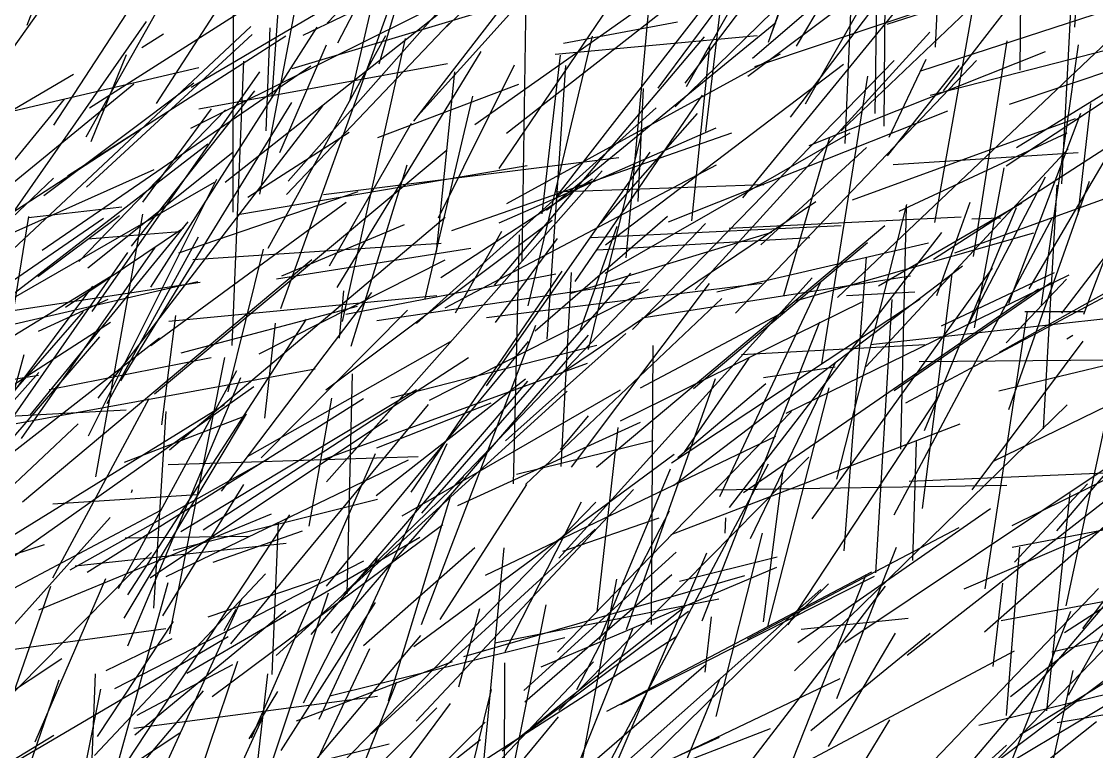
# Model space of a CAD drawing. Header units: metres. Extents: x 0 to 1019, y 0 to 619.
# Drawn here: x 592.2 to 663.8, y 70.8 to 119.4 of the extents above; entities that cross this region are included whole.
import ezdxf

# ---------------------------------------------------------------- set-up
doc = ezdxf.new("R2010")
doc.units = ezdxf.units.M

msp = doc.modelspace()

# ---------------------------------------------------------------- linework, layer by layer
at = {"color": 202}
for p, q in [((641.944, 118.058), (648.398, 136.269)), ((635.61, 88.506), (654.889, 103.148))]:
    msp.add_line(p, q, dxfattribs=at)
at = {"color": 188}
for p, q in [((662.377, 119.05), (663.208, 136.36)), ((614.135, 97.801), (617.855, 109.882))]:
    msp.add_line(p, q, dxfattribs=at)
at = {"color": 152}
for p, q in [((612.538, 119.324), (628.107, 135.67)), ((618.305, 77.777), (635.669, 90.593)), ((589.674, 69.065), (594.118, 81.809)), ((632.99, 69.111), (646.732, 75.656))]:
    msp.add_line(p, q, dxfattribs=at)
at = {"color": 241}
for p, q in [((592.541, 119.182), (598.338, 134.48)), ((625.652, 74.854), (635.785, 84.063))]:
    msp.add_line(p, q, dxfattribs=at)
at = {"color": 148}
msp.add_line((636.401, 115.316), (650.511, 133.999), dxfattribs=at)
at = {"color": 114}
for p, q in [((653.071, 117.71), (653.849, 133.299)), ((602.046, 78.619), (605.72, 97.035))]:
    msp.add_line(p, q, dxfattribs=at)
at = {"color": 205}
for p, q in [((618.316, 112.774), (633.698, 132.721)), ((643.665, 100.783), (659.624, 105.353))]:
    msp.add_line(p, q, dxfattribs=at)
at = {"color": 3}
for p, q in [((649.052, 113.287), (649.329, 132.82)), ((639.742, 99.996), (655.804, 116.829)), ((661.934, 74.541), (666.79, 83.204))]:
    msp.add_line(p, q, dxfattribs=at)
at = {"color": 90}
for p, q in [((635.732, 113.73), (654.878, 132.467)), ((607.242, 107.727), (614.009, 112.04)), ((661.193, 72.72), (668.262, 73.899))]:
    msp.add_line(p, q, dxfattribs=at)
at = {"color": 149}
for p, q in [((594.32, 112.516), (606.781, 131.624)), ((607.581, 65.274), (618.786, 78.511))]:
    msp.add_line(p, q, dxfattribs=at)
at = {"color": 25}
for p, q in [((615.988, 116.607), (620.431, 131.36)), ((619.363, 94.183), (633.944, 101.599)), ((595.402, 82.879), (608.627, 90.279))]:
    msp.add_line(p, q, dxfattribs=at)
at = {"color": 119}
for p, q in [((614.043, 114.145), (617.908, 130.839)), ((624.417, 91.491), (632.431, 98.637))]:
    msp.add_line(p, q, dxfattribs=at)
at = {"color": 240}
for p, q in [((634.594, 114.982), (646.285, 130.743)), ((620.063, 79.568), (625.841, 88.576)), ((632.113, 73.922), (649.008, 82.474)), ((592.707, 65.445), (602.712, 72.022))]:
    msp.add_line(p, q, dxfattribs=at)
at = {"color": 104}
msp.add_line((643.408, 113.054), (656.779, 130.655), dxfattribs=at)
at = {"color": 155}
msp.add_line((601.168, 113.963), (611.049, 129.244), dxfattribs=at)
at = {"color": 51}
for p, q in [((613.254, 118.005), (619.021, 129.094)), ((660.271, 92.285), (661.181, 108.525)), ((646.642, 63.585), (663.94, 81.65))]:
    msp.add_line(p, q, dxfattribs=at)
at = {"color": 215}
for p, q in [((643.823, 117.788), (650.671, 129.291)), ((605.489, 88.124), (615.52, 101.361)), ((583.464, 92.675), (599.125, 93.553)), ((587.759, 55.219), (604.295, 74.832))]:
    msp.add_line(p, q, dxfattribs=at)
at = {"color": 109}
msp.add_line((658.712, 116.191), (658.879, 129.415), dxfattribs=at)
at = {"color": 91}
for p, q in [((585.939, 109.65), (598.801, 127.855)), ((636.015, 82.128), (642.517, 83.744)), ((609.72, 65.687), (615.373, 77.644))]:
    msp.add_line(p, q, dxfattribs=at)
at = {"color": 46}
for p, q in [((618.581, 113.147), (632.118, 128.162)), ((576.248, 91.798), (594.286, 108.993))]:
    msp.add_line(p, q, dxfattribs=at)
at = {"color": 54}
for p, q in [((646.797, 112.129), (662.688, 127.291)), ((609.476, 70.859), (615.748, 80.721))]:
    msp.add_line(p, q, dxfattribs=at)
at = {"color": 146}
msp.add_line((623.998, 109.62), (635.367, 126.384), dxfattribs=at)
at = {"color": 16}
for p, q in [((637.767, 112.097), (639.512, 126.696)), ((582.267, 82.222), (596.916, 101.783)), ((613.862, 81.298), (614.223, 95.942)), ((646.503, 74.321), (650.472, 84.398))]:
    msp.add_line(p, q, dxfattribs=at)
at = {"color": 17}
for p, q in [((603.463, 115.059), (621.991, 125.953)), ((641.433, 104.534), (648.471, 111.036)), ((639.32, 105.651), (654.781, 106.407))]:
    msp.add_line(p, q, dxfattribs=at)
at = {"color": 80}
msp.add_line((661.492, 108.604), (662.389, 125.468), dxfattribs=at)
at = {"color": 242}
msp.add_line((640.248, 107.677), (654.353, 124.933), dxfattribs=at)
at = {"color": 11}
for p, q in [((642.11, 118.497), (644.612, 125.278)), ((649.986, 111.718), (652.463, 116.915)), ((630.767, 105.985), (637.209, 113.284)), ((596.528, 82.736), (614.948, 94.31))]:
    msp.add_line(p, q, dxfattribs=at)
at = {"color": 126}
for p, q in [((647.062, 111.295), (647.674, 125.32)), ((619.96, 106.352), (625.017, 116.542)), ((621.31, 75.097), (622.7, 80.314)), ((655.958, 72.531), (667.04, 75.249))]:
    msp.add_line(p, q, dxfattribs=at)
at = {"color": 13}
for p, q in [((620.257, 118.868), (625.199, 123.587)), ((589.911, 89.621), (592.653, 106.439)), ((599.238, 81.22), (611.165, 99.586))]:
    msp.add_line(p, q, dxfattribs=at)
at = {"color": 159}
for p, q in [((644.417, 113.933), (650.108, 123.936)), ((657.79, 109.808), (677.559, 122.859)), ((650.263, 109.892), (662.58, 110.686)), ((581.53, 67.953), (598.068, 86.369)), ((593.314, 80.225), (608.827, 86.615))]:
    msp.add_line(p, q, dxfattribs=at)
at = {"color": 137}
msp.add_line((605.732, 108.722), (623.33, 122.606), dxfattribs=at)
at = {"color": 247}
for p, q in [((606.271, 106.715), (606.295, 123.051)), ((613.349, 98.321), (613.644, 101.473)), ((627.678, 66.756), (642.085, 72.32))]:
    msp.add_line(p, q, dxfattribs=at)
at = {"color": 79}
for p, q in [((624.488, 111.98), (638.235, 122.738)), ((600.988, 80.324), (601.807, 93.442))]:
    msp.add_line(p, q, dxfattribs=at)
at = {"color": 118}
msp.add_line((625.524, 103.432), (625.813, 122.672), dxfattribs=at)
at = {"color": 71}
for p, q in [((636.492, 115.101), (641.017, 123.095)), ((591.183, 100.956), (604.588, 111.266))]:
    msp.add_line(p, q, dxfattribs=at)
at = {"color": 244}
for p, q in [((596.69, 113.67), (609.748, 121.993)), ((618.837, 86.673), (632.768, 102.649)), ((593.301, 98.794), (597.939, 100.931))]:
    msp.add_line(p, q, dxfattribs=at)
at = {"color": 39}
for p, q in [((603.437, 112.316), (622.98, 122.069)), ((651.183, 77.208), (668.152, 90.444)), ((658.349, 83.405), (663.215, 88.622))]:
    msp.add_line(p, q, dxfattribs=at)
at = {"color": 21}
for p, q in [((610.933, 118.518), (618.268, 122.064)), ((622.696, 67.166), (624.324, 84.361)), ((624.19, 70.826), (636.358, 80.425)), ((607.167, 63.444), (608.569, 75.949))]:
    msp.add_line(p, q, dxfattribs=at)
at = {"color": 156}
msp.add_line((622.382, 112.565), (635.962, 122.163), dxfattribs=at)
at = {"color": 165}
for p, q in [((627.835, 107.788), (639.159, 122.352)), ((596.88, 100.11), (608.041, 116.067))]:
    msp.add_line(p, q, dxfattribs=at)
at = {"color": 185}
for p, q in [((632.454, 103.686), (634.137, 122.044)), ((630.491, 89.735), (649.706, 105.822)), ((628.243, 84.141), (634.663, 86.362)), ((657.904, 56.559), (662.246, 76.186))]:
    msp.add_line(p, q, dxfattribs=at)
at = {"color": 32}
msp.add_line((653.046, 106.036), (655.921, 122.326), dxfattribs=at)
at = {"color": 224}
for p, q in [((608.878, 114.42), (609.34, 121.116)), ((612.825, 78.667), (629.959, 98.52)), ((591.802, 92.645), (611.733, 96.275)), ((597.036, 70.519), (608.414, 82.615))]:
    msp.add_line(p, q, dxfattribs=at)
at = {"color": 63}
for p, q in [((610.199, 116.303), (627.259, 121.423)), ((620.114, 102.374), (630.224, 108.949)), ((644.851, 86.295), (656.875, 102.979))]:
    msp.add_line(p, q, dxfattribs=at)
at = {"color": 167}
for p, q in [((640.56, 115.779), (647.739, 121.164)), ((655.106, 98.9), (660.417, 109.077)), ((593.08, 71.425), (597.778, 82.3))]:
    msp.add_line(p, q, dxfattribs=at)
at = {"color": 95}
for p, q in [((641.043, 116.419), (655.506, 121.282)), ((652.096, 116.145), (667.017, 120.981)), ((600.785, 101.726), (611.859, 119.049)), ((615.906, 111.685), (625.302, 115.253)), ((581.767, 68.317), (594.84, 76.983))]:
    msp.add_line(p, q, dxfattribs=at)
at = {"color": 31}
for p, q in [((653.613, 114.802), (658.811, 121.537)), ((608.041, 107.922), (610.521, 120.83)), ((609.159, 102.279), (622.108, 104.328)), ((627.866, 64.22), (645.951, 81.965))]:
    msp.add_line(p, q, dxfattribs=at)
at = {"color": 111}
for p, q in [((596.472, 111.749), (601.504, 120.69)), ((642.97, 101.169), (646.041, 111.71)), ((611.339, 85.787), (612.839, 94.331)), ((633.447, 62.8), (638.71, 75.602))]:
    msp.add_line(p, q, dxfattribs=at)
at = {"color": 115}
msp.add_line((609.943, 108.796), (620.799, 121.057), dxfattribs=at)
at = {"color": 75}
msp.add_line((640.872, 116.991), (645.36, 120.825), dxfattribs=at)
at = {"color": 245}
for p, q in [((649.66, 112.461), (649.72, 121.015)), ((618.461, 72.814), (632.943, 88.241))]:
    msp.add_line(p, q, dxfattribs=at)
at = {"color": 251}
msp.add_line((649.848, 119.253), (654.917, 120.895), dxfattribs=at)
at = {"color": 175}
for p, q in [((609.449, 100.304), (616.571, 120.071)), ((624.51, 107.294), (642.758, 117.263)), ((600.24, 107.377), (604.819, 113.601)), ((628.809, 89.737), (638.019, 101.968)), ((631.179, 73.46), (648.846, 82.76))]:
    msp.add_line(p, q, dxfattribs=at)
at = {"color": 34}
for p, q in [((590.124, 102.871), (607.436, 119.081)), ((646.997, 84.15), (648.491, 103.724))]:
    msp.add_line(p, q, dxfattribs=at)
at = {"color": 129}
for p, q in [((590.291, 104.807), (600.488, 119.421)), ((583.517, 66.503), (600.831, 84.049))]:
    msp.add_line(p, q, dxfattribs=at)
at = {"color": 220}
for p, q in [((608.473, 112.139), (608.732, 118.994)), ((640.291, 88.039), (659.944, 101.619)), ((611.496, 61.188), (623.064, 72.743)), ((603.127, 56.152), (622.752, 71.583))]:
    msp.add_line(p, q, dxfattribs=at)
at = {"color": 174}
for p, q in [((609.815, 107.894), (620.694, 119.317)), ((633.262, 107.434), (633.618, 114.964))]:
    msp.add_line(p, q, dxfattribs=at)
at = {"color": 212}
msp.add_line((627.147, 106.861), (642.44, 119.367), dxfattribs=at)
at = {"color": 89}
for p, q in [((628.295, 117.972), (635.893, 119.396)), ((620.84, 88.335), (637.753, 105.956)), ((584.449, 97.593), (603.913, 102.101)), ((607.225, 90.439), (620.757, 98.098)), ((583.694, 81.083), (595.928, 92.617)), ((645.943, 71.109), (650.407, 78.678))]:
    msp.add_line(p, q, dxfattribs=at)
at = {"color": 127}
for p, q in [((646.546, 101.042), (665.726, 119.225)), ((637.054, 101.548), (652.704, 118.71)), ((597.871, 93.978), (603.947, 105.066))]:
    msp.add_line(p, q, dxfattribs=at)
at = {"color": 82}
msp.add_line((595.231, 109.136), (609.772, 118.462), dxfattribs=at)
at = {"color": 163}
for p, q in [((596.488, 108.382), (607.545, 118.562)), ((659.32, 101.61), (669.505, 118.916)), ((593.247, 102.442), (598.694, 106.5)), ((616.771, 94.346), (630.503, 97.863)), ((597.236, 71.787), (602.294, 79.439))]:
    msp.add_line(p, q, dxfattribs=at)
at = {"color": 47}
msp.add_line((600.177, 117.69), (601.629, 118.611), dxfattribs=at)
at = {"color": 14}
for p, q in [((608.594, 104.327), (616.438, 118.486)), ((632.484, 78.922), (638.421, 95.645))]:
    msp.add_line(p, q, dxfattribs=at)
at = {"color": 136}
for p, q in [((613.56, 99.445), (617.758, 118.293)), ((633.496, 99.683), (651.414, 102.488)), ((656.901, 90.097), (672.07, 97.489)), ((578.632, 79.591), (593.312, 96.047)), ((661.161, 85.482), (669.383, 95.136))]:
    msp.add_line(p, q, dxfattribs=at)
at = {"color": 98}
msp.add_line((623.687, 101.866), (637.683, 118.404), dxfattribs=at)
at = {"color": 33}
for p, q in [((625.93, 100.471), (630.207, 118.443)), ((624.963, 88.615), (625.345, 105.202)), ((592.162, 91.632), (601.077, 104.358))]:
    msp.add_line(p, q, dxfattribs=at)
at = {"color": 112}
for p, q in [((627.732, 117.254), (641.196, 118.489)), ((661.507, 99.998), (673.275, 115.403)), ((623.705, 78.021), (638.636, 80.95)), ((639.058, 54.9), (650.032, 72.896))]:
    msp.add_line(p, q, dxfattribs=at)
at = {"color": 12}
msp.add_line((609.375, 110.687), (612.494, 117.865), dxfattribs=at)
at = {"color": 210}
msp.add_line((636.834, 106.146), (638.041, 117.751), dxfattribs=at)
at = {"color": 55}
msp.add_line((652.722, 114.512), (665.274, 117.737), dxfattribs=at)
at = {"color": 113}
msp.add_line((655.606, 103.755), (657.864, 118.142), dxfattribs=at)
at = {"color": 238}
for p, q in [((658.47, 111.025), (669.089, 117.589)), ((619.814, 104.044), (621.051, 116.07)), ((626.977, 65.228), (645.434, 81.573))]:
    msp.add_line(p, q, dxfattribs=at)
at = {"color": 64}
for p, q in [((660.145, 100.552), (662.601, 117.862)), ((604.867, 74.458), (620.245, 85.911))]:
    msp.add_line(p, q, dxfattribs=at)
at = {"color": 160}
for p, q in [((596.794, 111.418), (599.158, 117.228)), ((595.084, 100.397), (602.95, 105.676)), ((586.6, 99.404), (604.071, 102.054)), ((626.791, 76.427), (642.506, 83.064))]:
    msp.add_line(p, q, dxfattribs=at)
at = {"color": 103}
for p, q in [((613.203, 101.703), (622.797, 117.429)), ((644.654, 111.152), (660.412, 117.423)), ((602.791, 97.344), (614.549, 100.448)), ((649.106, 82.698), (650.188, 100.898)), ((611.469, 78.57), (625.907, 95.469)), ((630.678, 78.256), (635.423, 89.623)), ((657.81, 73.178), (658.69, 84.406))]:
    msp.add_line(p, q, dxfattribs=at)
at = {"color": 24}
msp.add_line((626.86, 106.619), (628.077, 117.183), dxfattribs=at)
at = {"color": 43}
for p, q in [((632.875, 98.904), (650.322, 116.821)), ((636.369, 90.765), (640.665, 96.989)), ((573.928, 92.661), (593.296, 95.869)), ((594.24, 82.354), (600.675, 94.308))]:
    msp.add_line(p, q, dxfattribs=at)
at = {"color": 168}
msp.add_line((658.002, 113.911), (668.314, 117.383), dxfattribs=at)
at = {"color": 151}
msp.add_line((662.964, 99.934), (669.531, 117.428), dxfattribs=at)
at = {"color": 88}
for p, q in [((588.296, 112.694), (603.984, 116.355)), ((606.572, 106.562), (625.863, 109.832))]:
    msp.add_line(p, q, dxfattribs=at)
at = {"color": 198}
msp.add_line((593.547, 104.181), (611.441, 116.464), dxfattribs=at)
at = {"color": 226}
for p, q in [((603.976, 113.599), (620.549, 116.63)), ((621.076, 100.005), (624.166, 105.459)), ((638.704, 87.771), (645.422, 102.041)), ((650.33, 94.835), (660.77, 102.033)), ((604.262, 85.557), (621.956, 97.039)), ((640.739, 84.986), (646.421, 96.699)), ((627.984, 73.508), (644.631, 90.402)), ((615.463, 69.334), (619.85, 73.691))]:
    msp.add_line(p, q, dxfattribs=at)
at = {"color": 68}
for p, q in [((606.195, 97.833), (606.976, 116.786)), ((661.834, 98.274), (662.227, 98.515)), ((600.948, 68.08), (606.853, 80.965))]:
    msp.add_line(p, q, dxfattribs=at)
at = {"color": 138}
for p, q in [((627.188, 98.262), (628.436, 116.5)), ((606.111, 77.964), (619.287, 93.909)), ((589.356, 68.716), (605.941, 78.435))]:
    msp.add_line(p, q, dxfattribs=at)
at = {"color": 4}
msp.add_line((631.081, 104.544), (646.956, 116.58), dxfattribs=at)
at = {"color": 52}
for p, q in [((649.877, 110.465), (654.667, 116.502)), ((630.118, 105.038), (646.782, 105.842)), ((647.156, 101.157), (651.695, 101.403)), ((628.951, 67.041), (631.844, 82.261)), ((658.7, 71.897), (674.858, 81.886))]:
    msp.add_line(p, q, dxfattribs=at)
at = {"color": 186}
msp.add_line((577.176, 105.08), (595.617, 115.916), dxfattribs=at)
at = {"color": 162}
for p, q in [((645.509, 96.616), (648.576, 115.784)), ((635.906, 90.372), (641.764, 95.303))]:
    msp.add_line(p, q, dxfattribs=at)
at = {"color": 128}
for p, q in [((586.982, 104.924), (599.642, 115.278)), ((662.907, 78.989), (674.59, 94.389))]:
    msp.add_line(p, q, dxfattribs=at)
at = {"color": 239}
for p, q in [((593.652, 107.821), (603.636, 115.344)), ((659.039, 100.1), (662.949, 100.111))]:
    msp.add_line(p, q, dxfattribs=at)
at = {"color": 6}
for p, q in [((599.497, 104.462), (607.721, 114.81)), ((582.36, 100.758), (600.016, 112.196)), ((656.355, 78.747), (675.288, 95.485))]:
    msp.add_line(p, q, dxfattribs=at)
at = {"color": 78}
msp.add_line((652.949, 103.581), (670.163, 114.722), dxfattribs=at)
at = {"color": 141}
for p, q in [((584.933, 101.917), (595.035, 114.256)), ((655.515, 88.214), (662.921, 98.117)), ((661.685, 78.715), (681.46, 91.471))]:
    msp.add_line(p, q, dxfattribs=at)
at = {"color": 229}
for p, q in [((598.784, 95.487), (610.182, 114.021)), ((615.48, 71.956), (630.402, 85.598)), ((591.532, 66.486), (594.681, 75.568))]:
    msp.add_line(p, q, dxfattribs=at)
at = {"color": 199}
msp.add_line((619.055, 100.977), (622.238, 114.452), dxfattribs=at)
at = {"color": 131}
for p, q in [((629.062, 102.108), (637.545, 114.508)), ((654.358, 104.013), (671.927, 110.367)), ((589.689, 82.416), (607.643, 95.095))]:
    msp.add_line(p, q, dxfattribs=at)
at = {"color": 135}
for p, q in [((662.589, 106.562), (663.424, 113.966)), ((653.483, 67.369), (671.304, 80.795))]:
    msp.add_line(p, q, dxfattribs=at)
at = {"color": 107}
msp.add_line((595.986, 103.424), (605.752, 113.531), dxfattribs=at)
at = {"color": 73}
for p, q in [((597.278, 94.318), (612.244, 113.808)), ((646.494, 88.92), (651.166, 107.235))]:
    msp.add_line(p, q, dxfattribs=at)
at = {"color": 164}
for p, q in [((618.488, 99.3), (634.458, 113.677)), ((612.7, 74.487), (628.368, 78.387))]:
    msp.add_line(p, q, dxfattribs=at)
at = {"color": 2}
for p, q in [((635.28, 106.07), (653.898, 113.472)), ((623.754, 99.377), (627.883, 104.958))]:
    msp.add_line(p, q, dxfattribs=at)
at = {"color": 142}
for p, q in [((657.969, 100.657), (662.758, 113.319)), ((618.811, 79.242), (626.434, 99.18)), ((612.479, 88.762), (617.709, 94.641)), ((657.453, 79.513), (671.131, 82.058))]:
    msp.add_line(p, q, dxfattribs=at)
at = {"color": 252}
for p, q in [((612.698, 103.138), (618.153, 112.645)), ((654.282, 67.239), (673.02, 86.625))]:
    msp.add_line(p, q, dxfattribs=at)
at = {"color": 36}
msp.add_line((647.545, 107.54), (662.408, 112.961), dxfattribs=at)
at = {"color": 81}
msp.add_line((620.845, 105.499), (639.512, 112.015), dxfattribs=at)
at = {"color": 28}
for p, q in [((623.994, 106.006), (638.459, 112.334)), ((608.368, 92.987), (609.091, 99.324))]:
    msp.add_line(p, q, dxfattribs=at)
at = {"color": 132}
for p, q in [((629.958, 97.577), (633.54, 112.176)), ((627.964, 83.666), (644.86, 102.347))]:
    msp.add_line(p, q, dxfattribs=at)
at = {"color": 223}
for p, q in [((631.065, 102.662), (647.39, 111.995)), ((640.16, 97.244), (652.358, 97.909))]:
    msp.add_line(p, q, dxfattribs=at)
at = {"color": 59}
for p, q in [((650.649, 106.778), (661.858, 112.002)), ((592.226, 87.422), (611.514, 103.558))]:
    msp.add_line(p, q, dxfattribs=at)
at = {"color": 172}
msp.add_line((596.585, 103.02), (606.245, 110.715), dxfattribs=at)
at = {"color": 97}
msp.add_line((601.031, 94.622), (620.462, 110.83), dxfattribs=at)
at = {"color": 9}
msp.add_line((612.296, 107.902), (631.97, 110.363), dxfattribs=at)
at = {"color": 190}
msp.add_line((623.147, 95.152), (634.07, 110.716), dxfattribs=at)
at = {"color": 230}
for p, q in [((648.458, 96.445), (661.913, 110.929)), ((613.624, 81.283), (621.616, 89.071))]:
    msp.add_line(p, q, dxfattribs=at)
at = {"color": 125}
for p, q in [((620.389, 100.344), (638.48, 109.873)), ((614.182, 90.648), (630.863, 109.476))]:
    msp.add_line(p, q, dxfattribs=at)
at = {"color": 196}
for p, q in [((655.67, 99.002), (657.66, 109.679)), ((604.607, 79.751), (611.99, 82.274))]:
    msp.add_line(p, q, dxfattribs=at)
at = {"color": 169}
for p, q in [((588.747, 104.084), (600.999, 109.562)), ((584.156, 84.968), (601.368, 98.345))]:
    msp.add_line(p, q, dxfattribs=at)
at = {"color": 145}
msp.add_line((596.618, 91.821), (605.182, 108.926), dxfattribs=at)
at = {"color": 178}
for p, q in [((587.998, 98.935), (605.014, 108.729)), ((624.331, 58.885), (624.38, 76.682))]:
    msp.add_line(p, q, dxfattribs=at)
at = {"color": 235}
for p, q in [((627.717, 108.078), (641.63, 108.562)), ((601.969, 99.455), (619.833, 101.156))]:
    msp.add_line(p, q, dxfattribs=at)
at = {"color": 110}
for p, q in [((657.965, 93.572), (663.336, 108.787)), ((618.128, 88.059), (628.185, 102.783)), ((609.133, 77.174), (628.527, 94.785))]:
    msp.add_line(p, q, dxfattribs=at)
at = {"color": 15}
for p, q in [((602.657, 104.003), (614.595, 108.096)), ((601.933, 89.901), (618.605, 90.446)), ((595.732, 83.158), (609.792, 84.673))]:
    msp.add_line(p, q, dxfattribs=at)
at = {"color": 194}
for p, q in [((657.345, 97.384), (676.465, 108.131)), ((644.136, 78.936), (651.267, 79.658))]:
    msp.add_line(p, q, dxfattribs=at)
at = {"color": 84}
for p, q in [((592.624, 106.362), (598.838, 107.086)), ((612.784, 58.348), (630.282, 76.749))]:
    msp.add_line(p, q, dxfattribs=at)
at = {"color": 53}
for p, q in [((600.773, 97.83), (613.801, 107.392)), ((628.789, 101.332), (642.177, 105.393)), ((658.198, 84.387), (677.96, 88.212))]:
    msp.add_line(p, q, dxfattribs=at)
at = {"color": 200}
msp.add_line((628.485, 96.217), (645.112, 107.433), dxfattribs=at)
at = {"color": 67}
msp.add_line((649.284, 101.816), (658.826, 107.337), dxfattribs=at)
at = {"color": 134}
for p, q in [((650.763, 90.939), (651.141, 107.098)), ((640.538, 78.291), (654.661, 85.715)), ((636.111, 64.042), (649.737, 81.797))]:
    msp.add_line(p, q, dxfattribs=at)
at = {"color": 77}
for p, q in [((652.356, 92.178), (658.47, 107.023)), ((615.791, 87.851), (625.76, 95.609)), ((625.724, 61.107), (632.936, 79.019))]:
    msp.add_line(p, q, dxfattribs=at)
at = {"color": 246}
msp.add_line((653.167, 101.172), (655.386, 107.391), dxfattribs=at)
at = {"color": 122}
msp.add_line((578.141, 92.896), (597.636, 106.33), dxfattribs=at)
at = {"color": 147}
for p, q in [((592.729, 93.194), (603.277, 106.067)), ((655.509, 106.273), (657.438, 106.333)), ((596.626, 64.255), (597.09, 75.953)), ((579.178, 62.645), (594.318, 71.873))]:
    msp.add_line(p, q, dxfattribs=at)
at = {"color": 214}
msp.add_line((597.118, 89.078), (600.241, 106.591), dxfattribs=at)
at = {"color": 254}
msp.add_line((602.022, 90.874), (620.403, 106.391), dxfattribs=at)
at = {"color": 206}
for p, q in [((612.446, 94.884), (627.538, 106.194)), ((609.507, 102.474), (617.697, 105.909))]:
    msp.add_line(p, q, dxfattribs=at)
at = {"color": 193}
for p, q in [((626.39, 98.807), (635.218, 106.451)), ((599.08, 85.031), (607.301, 85.141)), ((605.658, 78.855), (606.462, 80.277))]:
    msp.add_line(p, q, dxfattribs=at)
at = {"color": 161}
msp.add_line((650.325, 86.558), (660.873, 106.372), dxfattribs=at)
at = {"color": 218}
for p, q in [((596.576, 104.949), (602.69, 105.439)), ((616.625, 74.154), (620.735, 87.687)), ((608.868, 75.916), (609.285, 86.073))]:
    msp.add_line(p, q, dxfattribs=at)
at = {"color": 30}
for p, q in [((629.41, 98.9), (631.866, 105.781)), ((609.457, 69.528), (616.667, 71.298))]:
    msp.add_line(p, q, dxfattribs=at)
at = {"color": 216}
for p, q in [((639.354, 87.033), (653.502, 105.359)), ((624.235, 66.148), (627.128, 80.562))]:
    msp.add_line(p, q, dxfattribs=at)
at = {"color": 120}
msp.add_line((603.587, 103.558), (620.138, 104.652), dxfattribs=at)
at = {"color": 213}
msp.add_line((630.551, 104.21), (644.711, 105.033), dxfattribs=at)
at = {"color": 100}
for p, q in [((636.949, 94.967), (648.537, 104.691)), ((627.896, 77.412), (643.474, 93.427))]:
    msp.add_line(p, q, dxfattribs=at)
at = {"color": 1}
for p, q in [((638.503, 101.405), (652.613, 104.674)), ((584.004, 77.612), (601.438, 86.871)), ((594.423, 59.828), (597.458, 74.928))]:
    msp.add_line(p, q, dxfattribs=at)
at = {"color": 183}
for p, q in [((585.796, 84.749), (599.242, 104.032)), ((656.923, 76.455), (657.563, 81.996))]:
    msp.add_line(p, q, dxfattribs=at)
at = {"color": 203}
for p, q in [((605.943, 94.756), (608.292, 104.248)), ((621.235, 87.185), (633.424, 92.73)), ((597.006, 64.361), (601.937, 82.052))]:
    msp.add_line(p, q, dxfattribs=at)
at = {"color": 94}
msp.add_line((607.998, 97.29), (620.396, 103.538), dxfattribs=at)
at = {"color": 189}
for p, q in [((613.78, 99.919), (627.767, 102.61)), ((612.215, 90.207), (629.884, 96.666)), ((656.15, 65.057), (662.106, 80.124))]:
    msp.add_line(p, q, dxfattribs=at)
at = {"color": 234}
for p, q in [((628.123, 89.783), (628.82, 102.697)), ((638.453, 73.116), (641.543, 85.334))]:
    msp.add_line(p, q, dxfattribs=at)
at = {"color": 44}
for p, q in [((643.128, 93.337), (661.988, 102.543)), ((633.415, 95.023), (643.009, 100.094))]:
    msp.add_line(p, q, dxfattribs=at)
at = {"color": 10}
for p, q in [((651.092, 94.013), (667.319, 102.676)), ((658.2, 85.843), (677.472, 95.365)), ((610.953, 74.028), (615.892, 83.655)), ((637.732, 76.062), (638.158, 79.745))]:
    msp.add_line(p, q, dxfattribs=at)
at = {"color": 249}
msp.add_line((652.203, 86.978), (654.185, 102.615), dxfattribs=at)
at = {"color": 180}
msp.add_line((653.469, 99.142), (661.007, 102.7), dxfattribs=at)
at = {"color": 157}
msp.add_line((586.531, 95.372), (598.122, 102.449), dxfattribs=at)
at = {"color": 187}
msp.add_line((615.84, 99.491), (633.364, 102.08), dxfattribs=at)
at = {"color": 207}
for p, q in [((623.145, 99.701), (641.53, 101.982)), ((651.982, 96.77), (664.623, 96.888))]:
    msp.add_line(p, q, dxfattribs=at)
at = {"color": 237}
for p, q in [((657.79, 98.02), (661.81, 102.25)), ((580.701, 79.034), (597.385, 98.423)), ((594.003, 94.903), (604.811, 97.031))]:
    msp.add_line(p, q, dxfattribs=at)
at = {"color": 208}
msp.add_line((625.744, 88.566), (638.834, 100.973), dxfattribs=at)
at = {"color": 27}
for p, q in [((632.074, 92.805), (648.182, 100.743)), ((608.125, 90.348), (617.892, 100.19)), ((656.385, 81.629), (659.206, 100.111)), ((625.151, 89.262), (634.256, 91.503))]:
    msp.add_line(p, q, dxfattribs=at)
at = {"color": 58}
msp.add_line((635.483, 90.023), (652.066, 100.954), dxfattribs=at)
at = {"color": 49}
for p, q in [((583.963, 85.989), (596.287, 100.107)), ((624.773, 71.286), (636.62, 80.128)), ((644.769, 72.186), (652.731, 78.671))]:
    msp.add_line(p, q, dxfattribs=at)
at = {"color": 231}
msp.add_line((601.514, 92.54), (602.452, 99.839), dxfattribs=at)
at = {"color": 236}
msp.add_line((648.744, 97.911), (664.829, 99.668), dxfattribs=at)
at = {"color": 101}
msp.add_line((591.591, 95.198), (598.09, 99.397), dxfattribs=at)
at = {"color": 158}
for p, q in [((637.531, 79.484), (645.372, 99.421)), ((603.184, 76.002), (618.703, 85.054))]:
    msp.add_line(p, q, dxfattribs=at)
at = {"color": 69}
for p, q in [((612.495, 81.798), (625.941, 98.107)), ((578.68, 79.722), (593.688, 84.578))]:
    msp.add_line(p, q, dxfattribs=at)
at = {"color": 184}
msp.add_line((634.152, 79.25), (634.255, 97.842), dxfattribs=at)
at = {"color": 179}
msp.add_line((657.303, 94.818), (670.48, 97.981), dxfattribs=at)
at = {"color": 93}
msp.add_line((587.672, 80.229), (592.328, 97.234), dxfattribs=at)
at = {"color": 106}
msp.add_line((661.799, 80.495), (665.364, 97.126), dxfattribs=at)
at = {"color": 130}
for p, q in [((598.62, 81.654), (606.503, 96.159)), ((624.842, 65.52), (638.686, 71.731))]:
    msp.add_line(p, q, dxfattribs=at)
at = {"color": 222}
msp.add_line((641.622, 95.693), (646.394, 96.406), dxfattribs=at)
at = {"color": 37}
msp.add_line((599.256, 77.816), (606.78, 95.7), dxfattribs=at)
at = {"color": 19}
for p, q in [((602.774, 85.447), (618.487, 94.895)), ((643.27, 79.213), (653.35, 94.537))]:
    msp.add_line(p, q, dxfattribs=at)
at = {"color": 41}
for p, q in [((617.523, 86.49), (632.092, 94.876)), ((635.457, 85.231), (654.73, 92.609))]:
    msp.add_line(p, q, dxfattribs=at)
at = {"color": 65}
for p, q in [((641.914, 79.117), (645.99, 95.004)), ((629.176, 74.909), (635.361, 86.811))]:
    msp.add_line(p, q, dxfattribs=at)
at = {"color": 50}
for p, q in [((587.299, 82.542), (605.697, 93.894)), ((642.135, 66.615), (648.45, 82.584))]:
    msp.add_line(p, q, dxfattribs=at)
at = {"color": 177}
msp.add_line((615.842, 91.022), (623.463, 94.026), dxfattribs=at)
at = {"color": 83}
msp.add_line((643.675, 76.166), (661.846, 93.872), dxfattribs=at)
at = {"color": 204}
for p, q in [((599.007, 79.671), (607.154, 93.279)), ((624.399, 77.446), (629.488, 87.414))]:
    msp.add_line(p, q, dxfattribs=at)
at = {"color": 8}
for p, q in [((628.075, 90.905), (629.95, 93.157)), ((594.254, 87.29), (603.846, 87.916))]:
    msp.add_line(p, q, dxfattribs=at)
at = {"color": 181}
for p, q in [((599.02, 90.057), (606.967, 93.101)), ((598.387, 74.982), (614.983, 83.496))]:
    msp.add_line(p, q, dxfattribs=at)
at = {"color": 166}
msp.add_line((600.744, 82.348), (616.548, 92.896), dxfattribs=at)
at = {"color": 143}
for p, q in [((623.092, 82.535), (642.448, 91.785)), ((654.981, 81.622), (667.685, 87.085)), ((614.96, 77.843), (622.382, 84.386)), ((640.076, 55.047), (657.807, 71.204))]:
    msp.add_line(p, q, dxfattribs=at)
at = {"color": 201}
for p, q in [((630.536, 80.063), (631.939, 92.371)), ((612.524, 68.991), (630.442, 87.388))]:
    msp.add_line(p, q, dxfattribs=at)
at = {"color": 217}
msp.add_line((612.009, 72.934), (620.523, 91.302), dxfattribs=at)
at = {"color": 209}
for p, q in [((651.573, 83.51), (651.812, 91.439)), ((643.908, 78.048), (656.75, 86.985))]:
    msp.add_line(p, q, dxfattribs=at)
at = {"color": 62}
for p, q in [((607.479, 71.703), (615.761, 90.647)), ((591.005, 77.505), (601.775, 78.989))]:
    msp.add_line(p, q, dxfattribs=at)
at = {"color": 102}
msp.add_line((601.8, 82.451), (617.957, 90.213), dxfattribs=at)
at = {"color": 116}
msp.add_line((631.331, 70.002), (641.953, 89.961), dxfattribs=at)
at = {"color": 225}
msp.add_line((647.038, 78.043), (664.445, 89.679), dxfattribs=at)
at = {"color": 35}
for p, q in [((641.619, 79.432), (642.92, 89.525)), ((658.076, 74.438), (668.128, 82.291))]:
    msp.add_line(p, q, dxfattribs=at)
at = {"color": 38}
msp.add_line((651.318, 88.79), (666.815, 89.465), dxfattribs=at)
at = {"color": 66}
msp.add_line((599.481, 88.046), (599.56, 88.247), dxfattribs=at)
at = {"color": 197}
msp.add_line((601.573, 79.813), (606.984, 88.582), dxfattribs=at)
at = {"color": 22}
msp.add_line((638.447, 88.215), (657.825, 88.537), dxfattribs=at)
at = {"color": 133}
msp.add_line((602.272, 84.203), (615.898, 87.599), dxfattribs=at)
at = {"color": 144}
msp.add_line((660.508, 73.488), (662.065, 87.966), dxfattribs=at)
at = {"color": 7}
for p, q in [((598.653, 69.248), (610.051, 86.544)), ((643.326, 69.497), (658.338, 77.493)), ((614.966, 57.406), (627.961, 73.101))]:
    msp.add_line(p, q, dxfattribs=at)
at = {"color": 253}
msp.add_line((639.055, 85.328), (639.109, 86.35), dxfattribs=at)
at = {"color": 227}
msp.add_line((604.927, 83.401), (610.888, 85.48), dxfattribs=at)
at = {"color": 108}
for p, q in [((629.932, 65.587), (637.828, 84.03)), ((660.825, 77.432), (680.762, 81.904))]:
    msp.add_line(p, q, dxfattribs=at)
at = {"color": 250}
for p, q in [((650.928, 64.745), (666.653, 83.25)), ((619.751, 59.784), (623.492, 74.904))]:
    msp.add_line(p, q, dxfattribs=at)
at = {"color": 105}
msp.add_line((621.631, 77.124), (640.374, 82.511), dxfattribs=at)
at = {"color": 154}
msp.add_line((625.702, 74.092), (635.498, 82.575), dxfattribs=at)
at = {"color": 99}
msp.add_line((608.034, 67.611), (612.618, 81.362), dxfattribs=at)
at = {"color": 191}
msp.add_line((599.715, 71.899), (609.786, 80.168), dxfattribs=at)
at = {"color": 171}
for p, q in [((597.804, 76.188), (602.212, 78.305)), ((599.649, 72.334), (615.891, 74.479))]:
    msp.add_line(p, q, dxfattribs=at)
at = {"color": 117}
msp.add_line((618.58, 67.38), (635.834, 78.46), dxfattribs=at)
at = {"color": 86}
msp.add_line((602.259, 63.987), (606.582, 76.792), dxfattribs=at)
at = {"color": 61}
msp.add_line((610.496, 72.819), (620.896, 76.788), dxfattribs=at)
at = {"color": 92}
msp.add_line((658, 70.038), (669.857, 77.12), dxfattribs=at)
at = {"color": 85}
for p, q in [((599.871, 73.2), (606.247, 76.574)), ((618.938, 60.279), (637.785, 76.608)), ((607.332, 71.623), (609.239, 74.781))]:
    msp.add_line(p, q, dxfattribs=at)
at = {"color": 182}
msp.add_line((612.875, 64.669), (617.166, 75.43), dxfattribs=at)
at = {"color": 219}
msp.add_line((615.423, 66.828), (620.747, 73.973), dxfattribs=at)
at = {"color": 74}
msp.add_line((600.051, 55.244), (608.181, 72.91), dxfattribs=at)
at = {"color": 57}
msp.add_line((645.153, 57.919), (663.804, 72.791), dxfattribs=at)

doc.saveas('drawing.dxf')
